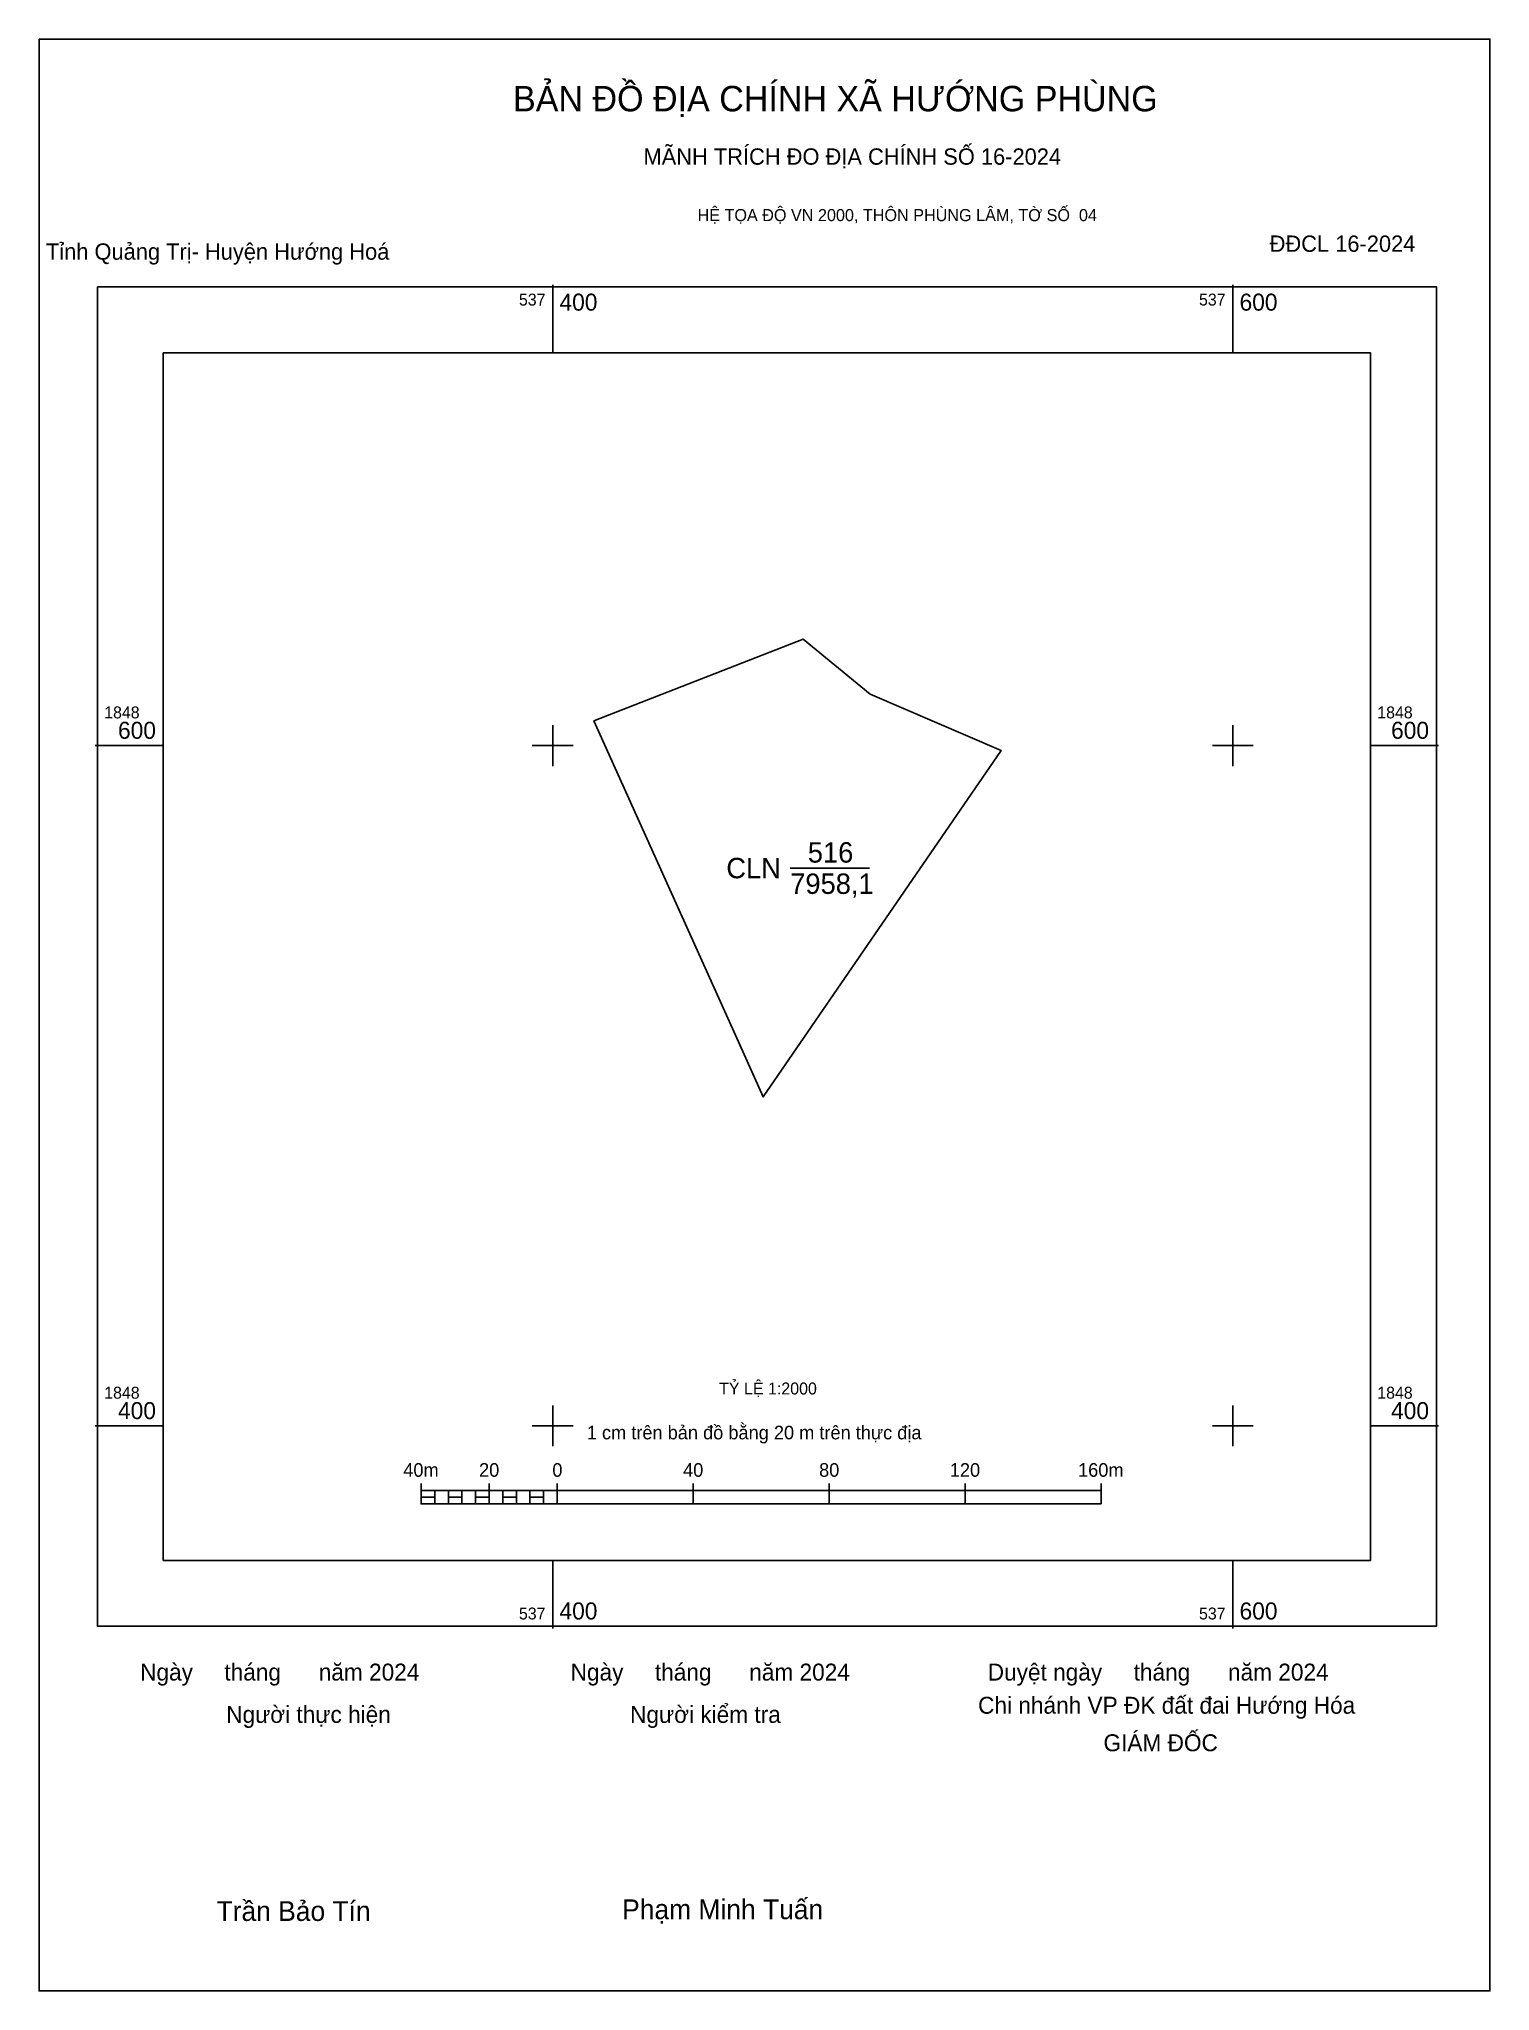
# Model space of a CAD drawing. Extents: x 537249 to 537676, y 1848234 to 1848808.
import ezdxf

# ---------------------------------------------------------------- set-up
doc = ezdxf.new("R2010")
doc.units = 0
for name, color, linetype in [('Level 10', 7, 'Continuous'), ('Level 13', 7, 'Continuous'), ('Level 15', 7, 'Continuous'), ('Level 6', 7, 'Continuous'), ('Level 62', 7, 'Continuous'), ('Level 63', 7, 'Continuous'), ('Level 9', 7, 'Continuous')]:
    doc.layers.add(name, color=color, linetype=linetype)

msp = doc.modelspace()

# ---------------------------------------------------------------- linework, layer by layer
at = {"layer": 'Level 10'}
msp.add_line((537469.85, 1848564), (537493.15, 1848564), dxfattribs=at)
msp.add_lwpolyline([(537493.4, 1848615.08), (537531.86, 1848598.59), (537461.9, 1848496.72), (537453.74, 1848514.84), (537412.11, 1848607.25), (537473.68, 1848631.28)], close=True, dxfattribs=at)
at = {"layer": 'Level 15'}
msp.add_lwpolyline([(537248.93, 1848807.72), (537675.64, 1848807.72), (537675.64, 1848233.89), (537248.93, 1848233.89)], close=True, dxfattribs=at)
at = {"layer": 'Level 62'}
msp.add_lwpolyline([(537285.47, 1848715.49), (537640.5, 1848715.49), (537640.5, 1848360.47), (537285.47, 1848360.47)], close=True, dxfattribs=at)
at = {"layer": 'Level 63'}
for p, q in [((537400, 1848735.49), (537400, 1848715.49)), ((537600, 1848735.49), (537600, 1848715.49)), ((537400, 1848606), (537400, 1848594)), ((537600, 1848606), (537600, 1848594)), ((537265.47, 1848600), (537285.47, 1848600)), ((537394, 1848600), (537406, 1848600)), ((537594, 1848600), (537606, 1848600)), ((537640.5, 1848600), (537660.5, 1848600)), ((537400, 1848406), (537400, 1848394)), ((537600, 1848406), (537600, 1848394)), ((537265.47, 1848400), (537285.47, 1848400)), ((537394, 1848400), (537406, 1848400)), ((537594, 1848400), (537606, 1848400)), ((537640.5, 1848400), (537660.5, 1848400)), ((537361.31, 1848383.05), (537361.31, 1848377.05)), ((537361.31, 1848381.05), (537561.31, 1848381.05)), ((537365.31, 1848381.05), (537365.31, 1848377.05)), ((537369.31, 1848381.05), (537369.31, 1848377.05)), ((537373.31, 1848381.05), (537373.31, 1848377.05)), ((537377.31, 1848381.05), (537377.31, 1848377.05)), ((537381.31, 1848383.05), (537381.31, 1848377.05)), ((537381.31, 1848381.05), (537381.31, 1848377.05)), ((537385.31, 1848381.05), (537385.31, 1848377.05)), ((537389.31, 1848381.05), (537389.31, 1848377.05)), ((537393.31, 1848381.05), (537393.31, 1848377.05)), ((537397.31, 1848381.05), (537397.31, 1848377.05)), ((537401.31, 1848383.05), (537401.31, 1848377.05)), ((537401.31, 1848381.05), (537401.31, 1848377.05)), ((537441.31, 1848383.05), (537441.31, 1848377.05)), ((537481.31, 1848383.05), (537481.31, 1848377.05)), ((537521.31, 1848383.05), (537521.31, 1848377.05)), ((537561.31, 1848383.05), (537561.31, 1848377.05)), ((537361.31, 1848377.05), (537561.31, 1848377.05)), ((537400, 1848360.47), (537400, 1848340.47)), ((537600, 1848360.47), (537600, 1848340.47))]:
    msp.add_line(p, q, dxfattribs=at)
for points in [[(537266.1, 1848734.87), (537659.87, 1848734.87), (537659.87, 1848341.1), (537266.1, 1848341.1)], [(537361.31, 1848379.05), (537365.31, 1848379.05), (537365.31, 1848377.05), (537361.31, 1848377.05)], [(537361.31, 1848379.05), (537365.31, 1848379.05), (537365.31, 1848377.05), (537361.31, 1848377.05)], [(537369.31, 1848379.05), (537373.31, 1848379.05), (537373.31, 1848377.05), (537369.31, 1848377.05)], [(537377.31, 1848379.05), (537381.31, 1848379.05), (537381.31, 1848377.05), (537377.31, 1848377.05)], [(537385.31, 1848379.05), (537389.31, 1848379.05), (537389.31, 1848377.05), (537385.31, 1848377.05)], [(537393.31, 1848379.05), (537397.31, 1848379.05), (537397.31, 1848377.05), (537393.31, 1848377.05)]]:
    msp.add_lwpolyline(points, close=True, dxfattribs=at)

# ---------------------------------------------------------------- texts
at = {"layer": 'Level 13'}
for s, p in [('516', (537475.02, 1848565.6)), ('CLN', (537451.06, 1848561)), ('7958,1', (537469.85, 1848556.4))]:
    msp.add_text(s, height=6, dxfattribs=at).set_placement(p)
at = {"layer": 'Level 6'}
msp.add_text('TỶ LỆ 1:2000', height=3.5158, dxfattribs=at).set_placement((537448.94, 1848409.24))
at = {"layer": 'Level 63'}
for s, height, p in [('BẢN ĐỒ ĐỊA CHÍNH XÃ HƯỚNG PHÙNG', 7.4873, (537388.33, 1848786.46)), ('MÃNH TRÍCH ĐO ĐỊA CHÍNH SỐ 16-2024', 4.8044, (537426.7, 1848770.77)), ('HỆ TỌA ĐỘ VN 2000, THÔN PHÙNG LÂM, TỜ SỐ  04', 3.5565, (537442.6, 1848754.18)), ('537', 3.5, (537390.07, 1848729.37)), ('400', 5, (537402, 1848727.87)), ('537', 3.5, (537590.07, 1848729.37)), ('600', 5, (537602, 1848727.87)), ('1848', 3.5, (537268.1, 1848608)), ('1848', 3.5, (537642.5, 1848608)), ('600', 5, (537272.16, 1848602)), ('600', 5, (537646.56, 1848602)), ('1848', 3.5, (537268.1, 1848408)), ('1848', 3.5, (537642.5, 1848408)), ('400', 5, (537272.16, 1848402)), ('400', 5, (537646.56, 1848402)), ('1 cm trên bản đồ bằng 20 m trên thực địa', 4, (537410.03, 1848396.05)), ('40m', 4, (537356.05, 1848385.05)), ('20', 4, (537378.34, 1848385.05)), ('0', 4, (537399.89, 1848385.05)), ('40', 4, (537438.34, 1848385.05)), ('80', 4, (537478.34, 1848385.05)), ('120', 4, (537516.78, 1848385.05)), ('160m', 4, (537554.5, 1848385.05)), ('537', 3.5, (537390.07, 1848343.1)), ('400', 5, (537402, 1848343.1)), ('537', 3.5, (537590.07, 1848343.1)), ('600', 5, (537602, 1848343.1)), ('Ngày     tháng      năm 2024', 4.9766, (537278.66, 1848325.14)), ('Ngày     tháng      năm 2024', 4.9766, (537405.27, 1848325.14)), ('Duyệt ngày     tháng      năm 2024', 4.9766, (537527.94, 1848325.14)), ('Người thực hiện', 4.9766, (537303.98, 1848312.69)), ('Người kiểm tra', 4.9766, (537422.76, 1848312.69)), ('Chi nhánh VP ĐK đất đai Hướng Hóa', 4.9766, (537525.1, 1848315.39)), ('GIÁM ĐỐC', 4.977, (537561.98, 1848304.36)), ('Trần Bảo Tín', 5.8048, (537301.15, 1848254.47)), ('Phạm Minh Tuấn', 5.8048, (537420.43, 1848254.99))]:
    msp.add_text(s, height=height, dxfattribs=at).set_placement(p)
at = {"layer": 'Level 9'}
for s, p in [('Tỉnh Quảng Trị- Huyện Hướng Hoá', (537250.96, 1848742.84)), ('ĐĐCL 16-2024', (537610.85, 1848745.16))]:
    msp.add_text(s, height=4.8044, dxfattribs=at).set_placement(p)

doc.saveas('drawing.dxf')
